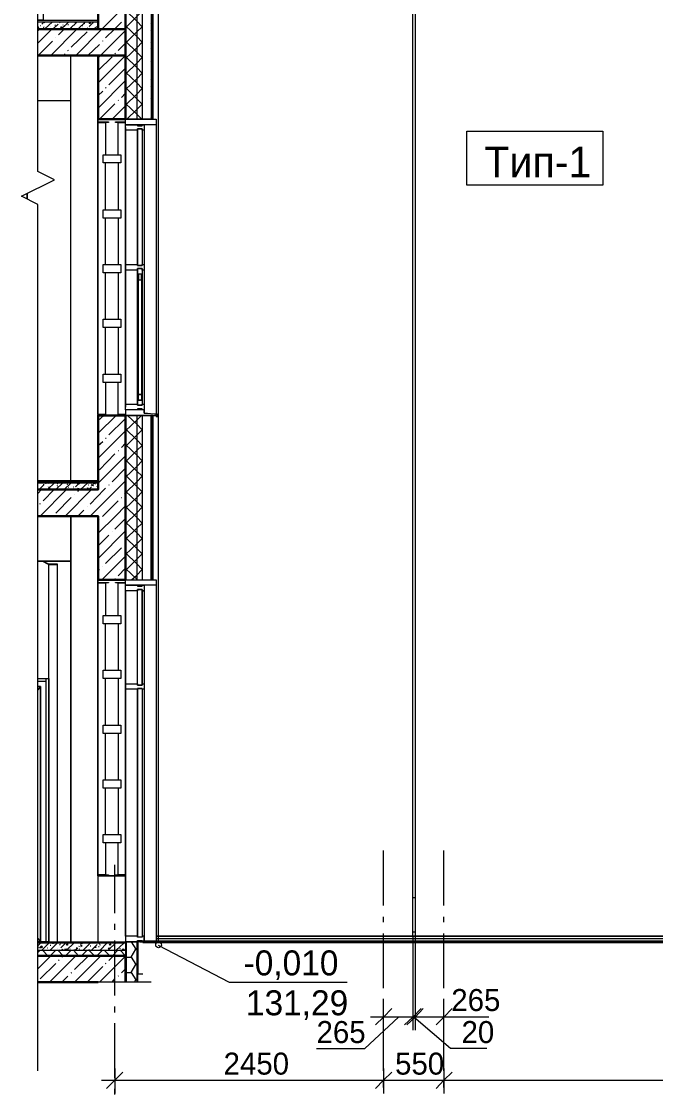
# Model space of a CAD drawing. Header units: millimetres. Extents: x 2294 to 908349, y -83289 to 219220.
# Drawn here: x 318957 to 324921, y -9908 to 197 of the extents above; entities that cross this region are included whole.
import ezdxf

# ---------------------------------------------------------------- set-up
doc = ezdxf.new("R2010")
doc.units = ezdxf.units.MM
doc.layers.add('PDF _Геометрия', color=7, linetype='Continuous')
doc.layers.add('PDF _Текст', color=7, linetype='Continuous')

msp = doc.modelspace()

# ---------------------------------------------------------------- linework, layer by layer
at = {"layer": 'PDF _Геометрия', "lineweight": 9}
for points in [[(319110.2107677574, -9685.136319403187), (319110.2107677574, -1527.779004248441), (318957.2056733074, -1449.090670013451), (319267.5874362292, -1296.085575704114), (319110.2107677574, -1217.397241469123), (319110.2107677574, 6939.96007373312)], [(357304.6538880302, 5785.864504983067), (357304.6538880302, -8417.379823509254), (372237.9510953019, -8417.379823509254), (372237.9510953019, 5785.864504983067), (372237.9510953019, -8417.379823509254), (372259.8089658695, -8417.379823509254), (320224.9621693904, -8417.379823509254), (322638.071085714, -8417.379823509254), (322638.071085714, 5785.864504983067)], [(320246.8200399599, -8469.838712967583), (320246.8200399599, 5790.23607914371)], [(322659.9289562816, 5785.864504983067), (322659.9289562816, -8417.379823509254), (357282.7960174608, -8417.379823509254), (357282.7960174608, 5785.864504983067)], [(319936.4382772262, -8054.539171176613), (319936.4382772262, -5060.010896364809), (319936.4382772262, -3512.473656486371), (319678.5154037646, -3512.473656486371), (319678.5154037646, -723.4093654431636), (319936.4382772262, -723.4093654431636), (319936.4382772262, 824.1278744352749), (320041.3560561447, 824.1278744352749), (320093.814945698, 824.1278744352749), (320176.8748539521, 824.1278744352749), (320176.8748539521, -723.4093654431636), (320194.3611505015, -723.4093654431636), (320194.3611505015, 824.1278744352749), (320176.8748539521, 824.1278744352749), (320176.8748539521, -723.4093654431636), (320093.814945698, -723.4093654431636), (320041.3560561447, -723.4093654431636), (319936.4382772262, -723.4093654431636)], [(320041.3560561447, 824.1278744352749), (320041.3560561447, -723.4093654431636)], [(320093.814945698, 824.1278744352749), (320093.814945698, -723.4093654431636)], [(319110.2107677574, 413.199906758382), (319162.6696573107, 413.199906758382), (319162.6696573107, 207.7359229432186), (319110.2107677574, 207.7359229432186), (319162.6696573107, 207.7359229432186), (319110.2107677574, 207.7359229432186), (319678.5154037646, 207.7359229432186), (319678.5154037646, 198.9927746684989), (319678.5154037646, 190.2496264412766), (319678.5154037646, 129.0475887082284)], [(319678.5154037646, 190.2496264412766), (319110.2107677574, 190.2496264412766)], [(319110.2107677574, 129.0475887082284), (319678.5154037646, 129.0475887082284), (319678.5154037646, 124.6760145941516), (319110.2107677574, 124.6760145941516)], [(319110.2107677574, -548.5464005178073), (319420.5925304911, -548.5464005178073), (319420.5925304911, -124.503710452118), (319110.2107677574, -124.503710452118)], [(319420.5925304911, -4128.865607979358), (319420.5925304911, -124.503710452118)], [(319678.5154037646, -124.503710452118), (319473.0514200444, -124.503710452118)], [(319678.5154037646, -749.6388101723278), (319674.1438297445, -749.6388101723278), (319774.6900345481, -749.6388101723278), (319774.6900345481, -754.0103843329707), (319674.1438297445, -754.0103843329707), (319674.1438297445, -749.6388101723278), (319674.1438297445, -723.4093654431636), (319678.5154037646, -723.4093654431636)], [(319748.4605898673, -3202.091893659555), (319748.4605898673, -3503.730508211651), (319674.1438297445, -3503.730508211651), (319674.1438297445, -754.0103843329707), (319748.4605898673, -754.0103843329707), (319748.4605898673, -1060.020572999143)], [(319866.4930911253, -1060.020572999143), (319866.4930911253, -754.0103843329707), (319936.4382772262, -754.0103843329707), (319840.2636464427, -754.0103843329707), (319840.2636464427, -749.6388101723278), (319936.4382772262, -749.6388101723278)], [(320111.3012420575, -802.0976996781537), (320111.3012420575, -2117.941510964767), (320111.3012420575, -3460.014767028042), (320093.814945698, -3460.014767028042), (320050.099204371, -3460.014767028042), (319936.4382772262, -3460.014767028042), (319936.4382772262, -2117.941510964767), (319936.4382772262, -802.0976996781537), (319936.4382772262, -2117.941510964767), (319936.4382772262, -3433.78532225138)], [(320224.9621693904, -723.4093654431636), (320224.9621693904, -802.0976996781537), (320224.9621693904, -2117.941510964767), (320224.9621693904, -3433.78532225138), (320224.9621693904, -3499.358934098505)], [(320050.099204371, -828.327144407318), (320050.099204371, -2091.712066235603)], [(320093.814945698, -828.327144407318), (320093.814945698, -2091.712066235603)], [(319748.4605898673, -1575.866319593624), (319748.4605898673, -1134.33733307349)], [(319866.4930911253, -1134.33733307349), (319866.4930911253, -1575.866319593624)], [(319748.4605898673, -2091.712066235603), (319748.4605898673, -1654.554653828614)], [(319866.4930911253, -1654.554653828614), (319866.4930911253, -2091.712066235603)], [(319748.4605898673, -2607.557812830084), (319748.4605898673, -2170.400400470593)], [(319866.4930911253, -2170.400400470593), (319866.4930911253, -2607.557812830084)], [(320050.099204371, -2144.170955693931), (320050.099204371, -3407.555877522216)], [(320085.0717972799, -2183.515122811892), (320093.814945698, -2183.515122811892), (320050.099204371, -2183.515122811892), (320058.8423525991, -2183.515122811892)], [(320093.814945698, -2144.170955693931), (320093.814945698, -3407.555877522216)], [(319748.4605898673, -3123.403559424565), (319748.4605898673, -2686.246147065074)], [(319866.4930911253, -2686.246147065074), (319866.4930911253, -3123.403559424565)], [(319936.4382772262, -3503.730508211651), (319866.4930911253, -3503.730508211651), (319866.4930911253, -3202.091893659555)], [(320058.8423525991, -3368.211710404255), (320050.099204371, -3368.211710404255), (320093.814945698, -3368.211710404255), (320085.0717972799, -3368.211710404255)], [(319678.5154037646, -5086.240341093973), (319674.1438297445, -5086.240341093973), (319774.6900345481, -5086.240341093973), (319774.6900345481, -5090.61191520805), (319674.1438297445, -5090.61191520805), (319674.1438297445, -5086.240341093973), (319674.1438297445, -5060.010896364809), (319678.5154037646, -5060.010896364809), (319936.4382772262, -5060.010896364809), (320041.3560561447, -5060.010896364809), (320093.814945698, -5060.010896364809), (320176.8748539521, -5060.010896364809), (320176.8748539521, -3512.473656486371), (320093.814945698, -3512.473656486371), (320041.3560561447, -3512.473656486371), (319936.4382772262, -3512.473656486371), (320224.9621693904, -3512.473656486371), (320224.9621693904, -3503.730508211651)], [(319936.4382772262, -3460.014767028042), (319936.4382772262, -3512.473656486371)], [(320041.3560561447, -3512.473656486371), (320041.3560561447, -5060.010896364809)], [(320093.814945698, -3512.473656486371), (320093.814945698, -5060.010896364809)], [(320111.3012420575, -3490.615785871283), (320111.3012420575, -3490.615785871283)], [(319678.5154037646, -4146.351904433803), (319678.5154037646, -4137.60875620658), (319678.5154037646, -4128.865607979358), (319110.2107677574, -4128.865607979358)], [(319678.5154037646, -4137.60875620658), (319110.2107677574, -4137.60875620658)], [(319110.2107677574, -4146.351904433803), (319678.5154037646, -4146.351904433803), (319678.5154037646, -4211.925516280928), (319110.2107677574, -4211.925516280928)], [(319420.5925304911, -4461.105241327197), (319420.5925304911, -8469.838712967583), (319420.5925304911, -4885.147931392887), (319110.2107677574, -4885.147931392887), (319158.2980831026, -4885.147931392887), (319210.7569725609, -4911.377376122051), (319293.816881005, -4911.377376122051), (319293.816881005, -4915.748950236128), (319210.7569725609, -4915.748950236128), (319158.2980831026, -4889.519505506032), (319110.2107677574, -4889.519505506032)], [(319110.2107677574, -4885.147931392887), (319420.5925304911, -4885.147931392887), (319420.5925304911, -4461.105241327197), (319110.2107677574, -4461.105241327197)], [(319678.5154037646, -4461.105241327197), (319473.0514200444, -4461.105241327197)], [(322659.9289562816, -4697.170244032168), (322659.9289562816, -8054.539171176613), (322638.071085714, -8054.539171176613)], [(319215.1285467709, -8469.838712967583), (319215.1285467709, -4915.748950236128), (319293.816881005, -4915.748950236128), (319293.816881005, -8469.838712967583)], [(319748.4605898673, -7538.693424582132), (319748.4605898673, -7840.332039134228), (319674.1438297445, -7840.332039134228), (319674.1438297445, -5090.61191520805), (319748.4605898673, -5090.61191520805), (319748.4605898673, -5396.622103873291)], [(319936.4382772262, -5304.819047250436), (319936.4382772262, -7849.07518736145), (319678.5154037646, -7849.07518736145), (319678.5154037646, -5060.010896364809)], [(319678.5154037646, -8469.838712967583), (319678.5154037646, -7849.07518736145), (319936.4382772262, -7849.07518736145), (319936.4382772262, -8417.379823509254), (319936.4382772262, -6065.472944824607), (319936.4382772262, -5138.699230552302)], [(319866.4930911253, -5396.622103873291), (319866.4930911253, -5090.61191520805), (319936.4382772262, -5090.61191520805), (319840.2636464427, -5090.61191520805), (319840.2636464427, -5086.240341093973), (319936.4382772262, -5086.240341093973)], [(320176.8748539521, -5060.010896364809), (320176.8748539521, -5060.010896364809)], [(320224.9621693904, -5060.010896364809), (320224.9621693904, -5138.699230552302), (320224.9621693904, -6065.472944824607), (320224.9621693904, -8469.838712967583)], [(320050.099204371, -6039.243500095443), (320050.099204371, -5164.928675328963), (319936.4382772262, -5164.928675328963), (319936.4382772262, -6065.472944824607), (319936.4382772262, -8417.379823509254)], [(320093.814945698, -6039.243500095443), (320093.814945698, -5164.928675328963), (320111.3012420575, -5164.928675328963), (320111.3012420575, -6065.472944824607), (320111.3012420575, -8469.838712967583)], [(319748.4605898673, -5912.46785051527), (319748.4605898673, -5475.310438109213)], [(319866.4930911253, -5475.310438109213), (319866.4930911253, -5912.46785051527)], [(319110.2107677574, -5991.15618475026), (319215.1285467709, -5991.15618475026), (319215.1285467709, -8469.838712967583), (319110.2107677574, -8469.838712967583), (319936.4382772262, -8469.838712967583), (319936.4382772262, -8474.21028708166), (319936.4382772262, -8482.953435355448), (319936.4382772262, -8548.527047202573)], [(319110.2107677574, -8439.237694077776), (319136.440212535, -8469.838712967583), (319136.440212535, -6065.472944824607), (319110.2107677574, -6065.472944824607), (319136.440212535, -6065.472944824607), (319136.440212535, -8469.838712967583), (319188.8991019933, -8469.838712967583), (319188.8991019933, -6017.385629480355), (319110.2107677574, -6017.385629480355)], [(319748.4605898673, -6428.313597109751), (319748.4605898673, -5991.15618475026)], [(319866.4930911253, -5991.15618475026), (319866.4930911253, -6428.313597109751)], [(319136.440212535, -6065.472944824607), (319110.2107677574, -6096.073963715346)], [(320050.099204371, -6091.702389553771), (320050.099204371, -8417.379823509254)], [(320093.814945698, -6091.702389553771), (320093.814945698, -8417.379823509254)], [(319748.4605898673, -6944.159343705163), (319748.4605898673, -6507.001931345672)], [(319866.4930911253, -6507.001931345672), (319866.4930911253, -6944.159343705163)], [(319748.4605898673, -7460.005090347142), (319748.4605898673, -7022.847677940154)], [(319866.4930911253, -7022.847677940154), (319866.4930911253, -7460.005090347142)], [(319936.4382772262, -7849.07518736145), (319840.2636464427, -7849.07518736145), (319840.2636464427, -7840.332039134228), (319936.4382772262, -7840.332039134228), (319866.4930911253, -7840.332039134228), (319866.4930911253, -7538.693424582132)], [(322362.6619159861, -8128.855931297527), (322362.6619159861, -7608.638610542403)], [(322930.9665519914, -8128.855931297527), (322930.9665519914, -7608.638610542403)], [(319835.8920722345, -8198.801117258728), (319835.8920722345, -7744.157408397296)], [(322362.6619159861, -8286.232599768438), (322362.6619159861, -8233.773710262612)], [(322930.9665519914, -8286.232599768438), (322930.9665519914, -8233.773710262612)], [(319835.8920722345, -8356.177785728709), (319835.8920722345, -8299.347322156304)], [(322659.9289562816, -8378.035656391294), (322638.071085714, -8378.035656391294)], [(319936.4382772262, -8474.21028708166), (319110.2107677574, -8474.21028708166)], [(319936.4382772262, -8482.953435355448), (319110.2107677574, -8482.953435355448)], [(319835.8920722345, -8976.941311334842), (319835.8920722345, -8456.723990579718)], [(320071.9570749404, -8469.838712967583), (320098.1865197162, -8469.838712967583), (320093.814945698, -8469.838712967583), (320050.099204371, -8469.838712967583), (320041.3560561447, -8469.838712967583), (319940.8098512462, -8469.838712967583), (319936.4382772262, -8469.838712967583), (319936.4382772262, -8850.165661754669)], [(319940.8098512462, -8469.838712967583), (319940.8098512462, -8850.165661754669)], [(320041.3560561447, -8469.838712967583), (320041.3560561447, -8850.165661754669)], [(320098.1865197162, -8775.848901633755), (320054.4707785791, -8775.848901633755), (320054.4707785791, -8469.838712967583), (320050.099204371, -8469.838712967583), (320050.099204371, -8850.165661754669)], [(320224.9621693904, -8439.237694077776), (372259.8089658695, -8439.237694077776)], [(322362.6619159861, -8906.996125327074), (322362.6619159861, -8391.150378732593)], [(322638.071085714, -8417.379823509254), (322638.071085714, -9178.033721035928), (322638.071085714, -9300.437796502956)], [(322659.9289562816, -8417.379823509254), (322659.9289562816, -9178.033721035928), (322659.9289562816, -9300.437796502956)], [(322930.9665519914, -8906.996125327074), (322930.9665519914, -8391.150378732593)], [(319110.2107677574, -8548.527047202573), (319936.4382772262, -8548.527047202573), (319936.4382772262, -8600.9859367084), (319110.2107677574, -8600.9859367084)], [(320242.4484657517, -8500.439731810824), (320911.2993067487, -8850.165661754669)], [(320176.8748539521, -8850.165661754669), (319110.2107677574, -8850.165661754669)], [(322021.6791342685, -8854.537235868745), (320911.2993067487, -8854.537235868745)], [(319835.8920722345, -9134.317979804822), (319835.8920722345, -9077.48751618585)], [(322362.6619159861, -9064.372793797054), (322362.6619159861, -9007.542330224649)], [(322362.6619159861, -9287.32307411416), (322362.6619159861, -9178.033721035928), (322362.6619159861, -9051.25807140919)], [(322930.9665519914, -9064.372793797054), (322930.9665519914, -9007.542330224649)], [(322930.9665519914, -9287.32307411416), (322930.9665519914, -9178.033721035928), (322930.9665519914, -9051.25807140919)], [(321733.1552421043, -9475.300761474879), (322187.7989509667, -9475.300761474879), (322502.5522879066, -9178.033721035928)], [(323057.7422016656, -9178.033721035928), (322659.9289562816, -9178.033721035928), (322638.071085714, -9178.033721035928), (322240.257840425, -9178.033721035928)], [(322362.6619159861, -9685.136319403187), (322362.6619159861, -9169.29057276214)], [(323333.1513714886, -9475.300761474879), (322992.168589771, -9475.300761474879), (322646.8142339403, -9178.033721035928)], [(323355.0092420562, -9178.033721035928), (322900.3655331957, -9178.033721035928), (322795.447754184, -9178.033721035928)], [(322930.9665519914, -9685.136319403187), (322930.9665519914, -9169.29057276214)], [(319835.8920722345, -9750.709931250312), (319835.8920722345, -9234.864184608334)], [(319835.8920722345, -9663.2784487881), (319835.8920722345, -9772.567801866331), (319835.8920722345, -9899.34345149307)], [(322362.6619159861, -9663.2784487881), (322362.6619159861, -9772.567801866331), (322362.6619159861, -9899.34345149307)], [(322930.9665519914, -9663.2784487881), (322930.9665519914, -9772.567801866331), (322930.9665519914, -9899.34345149307)], [(319709.1164227484, -9772.567801866331), (322362.6619159861, -9772.567801866331), (322930.9665519914, -9772.567801866331), (357007.3868476397, -9772.567801866331), (357575.6914838331, -9772.567801866331), (372775.6547126065, -9772.567801866331)], [(322362.6619159861, -9842.512987874099), (322362.6619159861, -9785.682524254196)], [(322930.9665519914, -9842.512987874099), (322930.9665519914, -9785.682524254196)], [(319835.8920722345, -9908.086599720293), (319835.8920722345, -9855.627710214467)]]:
    msp.add_lwpolyline(points, dxfattribs=at)
at = {"layer": 'PDF _Геометрия', "lineweight": 30}
for points in [[(319678.5154037646, 824.1278744352749), (319678.5154037646, 124.6760145941516), (319936.4382772262, 124.6760145941516), (319936.4382772262, 824.1278744352749)], [(319936.4382772262, -124.503710452118), (319936.4382772262, -723.4093654431636), (319678.5154037646, -723.4093654431636), (319678.5154037646, -124.503710452118)]]:
    msp.add_lwpolyline(points, close=True, dxfattribs=at)
at = {"layer": 'PDF _Геометрия', "lineweight": 9}
for points in [[(320194.3611505015, -723.4093654431636), (320194.3611505015, 824.1278744352749)], [(320093.814945698, -815.2124220185215), (320093.814945698, -2100.455214462825), (320050.099204371, -2100.455214462825), (320050.099204371, -815.2124220185215)], [(323145.1736840329, -837.0702926820377), (324426.044902364, -837.0702926820377), (324426.044902364, -1344.172891049297), (323145.1736840329, -1344.172891049297)], [(319892.722535901, -1134.33733307349), (319726.6027192979, -1134.33733307349), (319726.6027192979, -1060.020572999143), (319892.722535901, -1060.020572999143)], [(319009.6645628607, -1427.232799397432), (319009.6645628607, -1475.320114742615)], [(319892.722535901, -1654.554653828614), (319726.6027192979, -1654.554653828614), (319726.6027192979, -1575.866319593624), (319892.722535901, -1575.866319593624)], [(319892.722535901, -2170.400400470593), (319726.6027192979, -2170.400400470593), (319726.6027192979, -2091.712066235603), (319892.722535901, -2091.712066235603)], [(320093.814945698, -3368.211710404255), (320093.814945698, -3416.299025749438), (320050.099204371, -3416.299025749438), (320050.099204371, -3368.211710404255), (320050.099204371, -2183.515122811892), (320050.099204371, -2131.056233352632), (320093.814945698, -2131.056233352632), (320093.814945698, -2183.515122811892)], [(320085.0717972799, -2235.974012317718), (320085.0717972799, -3315.752820898429), (320058.8423525991, -3315.752820898429), (320058.8423525991, -2235.974012317718)], [(319892.722535901, -2686.246147065074), (319726.6027192979, -2686.246147065074), (319726.6027192979, -2607.557812830084), (319892.722535901, -2607.557812830084)], [(319892.722535901, -3202.091893659555), (319726.6027192979, -3202.091893659555), (319726.6027192979, -3123.403559424565), (319892.722535901, -3123.403559424565)], [(320111.3012420575, -3460.014767028042), (320111.3012420575, -3490.615785871283)], [(320111.3012420575, -3490.615785871283), (320233.7053176186, -3499.358934098505), (320233.7053176186, -3525.588378875167), (320233.7053176186, -3503.730508211651)], [(320176.8748539521, -5060.010896364809), (320194.3611505015, -5060.010896364809), (320194.3611505015, -3512.473656486371), (320176.8748539521, -3512.473656486371)], [(320194.3611505015, -5060.010896364809), (320194.3611505015, -3512.473656486371)], [(320224.9621693904, -3521.216804713593), (320229.3337434104, -3525.588378875167), (320233.7053176186, -3525.588378875167), (320229.3337434104, -3525.588378875167)], [(320093.814945698, -5151.813952941098), (320093.814945698, -6052.358222436742), (320050.099204371, -6052.358222436742), (320050.099204371, -5151.813952941098)], [(319892.722535901, -5475.310438109213), (319726.6027192979, -5475.310438109213), (319726.6027192979, -5396.622103873291), (319892.722535901, -5396.622103873291)], [(319892.722535901, -5991.15618475026), (319726.6027192979, -5991.15618475026), (319726.6027192979, -5912.46785051527), (319892.722535901, -5912.46785051527)], [(319188.8991019933, -8469.838712967583), (319188.8991019933, -5991.15618475026), (319215.1285467709, -5991.15618475026), (319215.1285467709, -8469.838712967583)], [(320093.814945698, -6082.959241326549), (320093.814945698, -8426.122971736477), (320050.099204371, -8426.122971736477), (320050.099204371, -6082.959241326549)], [(319892.722535901, -6507.001931345672), (319726.6027192979, -6507.001931345672), (319726.6027192979, -6428.313597109751), (319892.722535901, -6428.313597109751)], [(319892.722535901, -7022.847677940154), (319726.6027192979, -7022.847677940154), (319726.6027192979, -6944.159343705163), (319892.722535901, -6944.159343705163)], [(319892.722535901, -7538.693424582132), (319726.6027192979, -7538.693424582132), (319726.6027192979, -7460.005090347142), (319892.722535901, -7460.005090347142)], [(319774.6900345481, -7849.07518736145), (319674.1438297445, -7849.07518736145), (319674.1438297445, -7840.332039134228), (319774.6900345481, -7840.332039134228)], [(320246.8200399599, -8417.379823509254), (372237.9510953019, -8417.379823509254)]]:
    msp.add_lwpolyline(points, close=True, dxfattribs=at)
at = {"layer": 'PDF _Геометрия', "color": 250, "lineweight": 9, "true_color": 0x1d1d1d}
for points in [[(319936.4382772262, 137.7907369820168), (320041.3560561447, 242.7085159471026), (320093.814945698, 295.1674054054311), (320041.3560561447, 347.626294911257), (319936.4382772262, 448.1724997622659)], [(319468.6798458362, -124.503710452118), (319713.4879968634, 124.6760145941516), (319936.4382772262, 347.626294911257)], [(319866.4930911253, -76.41639510693494), (319936.4382772262, -6.471209146664478), (320041.3560561447, 98.4465698649874), (320093.814945698, 146.5338852101704), (320041.3560561447, 198.9927746684989), (319936.4382772262, 303.9105536801508)], [(319110.2107677574, 137.7907369820168), (319118.9539159855, 146.5338852101704)], [(319110.2107677574, -6.471209146664478), (319241.3579915466, 124.6760145941516), (319236.9864173385, 129.0475887082284)], [(319110.2107677574, 111.5612922062865), (319127.6970642137, 124.6760145941516)], [(319114.5823417774, 133.4191628213739), (319118.9539159855, 133.4191628213739)], [(319132.0686383268, 159.6486075505381), (319136.440212535, 159.6486075505381)], [(319149.5549348763, 172.7633299393347), (319167.0412313307, 190.2496264412766)], [(319153.9265088944, 129.0475887082284), (319158.2980831026, 129.0475887082284)], [(319162.6696573107, 137.7907369820168), (319167.0412313307, 137.7907369820168)], [(319167.0412313307, 146.5338852101704), (319167.0412313307, 142.1623110960936)], [(319171.4128054439, 185.8780523271998), (319175.784379652, 190.2496264412766)], [(319180.155953672, 129.0475887082284), (319245.7295655648, 190.2496264412766)], [(319193.2706760133, 124.6760145941516), (319197.6422502215, 129.0475887082284)], [(319232.6148431303, 146.5338852101704), (319232.6148431303, 146.5338852101704)], [(319232.6148431303, -124.503710452118), (319477.4229941575, 124.6760145941516)], [(319258.8442879061, 129.0475887082284), (319302.5600292331, 172.7633299393347)], [(319263.2158621142, 137.7907369820168), (319267.5874362292, 142.1623110960936)], [(319271.9590102474, 164.0201817121124), (319276.3305844555, 159.6486075505381)], [(319306.9316033463, 72.2171250883257), (319359.3904928046, 124.6760145941516)], [(319315.6747515725, 185.8780523271998), (319320.0463256876, 190.2496264412766)], [(319337.532622142, 129.0475887082284), (319398.7346599216, 190.2496264412766)], [(319337.532622142, 124.6760145941516), (319341.9041962551, 129.0475887082284)], [(319346.2757704633, 164.0201817121124), (319350.6473444833, 164.0201817121124)], [(319359.3904928046, 150.9054593233159), (319363.7620668227, 155.2770334839588)], [(319381.2483633722, 181.5064782140544), (319381.2483633722, 181.5064782140544)], [(319385.6199375803, 124.6760145941516), (319381.2483633722, 129.0475887082284)], [(319394.3630858085, 168.3917558252579), (319398.7346599216, 168.3917558252579)], [(319416.2209563761, 129.0475887082284), (319477.4229941575, 190.2496264412766)], [(319424.9641046992, 142.1623110960936), (319424.9641046992, 137.7907369820168)], [(319451.1935494749, 164.0201817121124), (319455.5651234949, 164.0201817121124)], [(319473.0514200444, 190.2496264412766), (319459.9366976081, 190.2496264412766), (319464.3082718162, 190.2496264412766)], [(319464.3082718162, 177.1349040999776), (319464.3082718162, 177.1349040999776)], [(319473.0514200444, 190.2496264412766), (319473.0514200444, 190.2496264412766)], [(319481.7945681757, 124.6760145941516), (319490.537716592, 129.0475887082284)], [(319494.909290612, 129.0475887082284), (319556.1113283916, 190.2496264412766)], [(319534.253457729, 124.6760145941516), (319525.5103095027, 129.0475887082284)], [(319529.8818837109, 159.6486075505381), (319534.253457729, 159.6486075505381)], [(319547.3681800703, 177.1349040999776), (319551.7397542784, 181.5064782140544)], [(319577.969198961, 137.7907369820168), (319582.3407731692, 137.7907369820168)], [(319586.7123471873, 129.0475887082284), (319599.8270695286, 133.4191628213739), (319599.8270695286, 129.0475887082284)], [(319595.4554955105, 150.9054593233159), (319634.7996626275, 190.2496264412766)], [(319630.4280885144, 124.6760145941516), (319634.7996626275, 129.0475887082284)], [(319639.1712366457, 177.1349040999776), (319639.1712366457, 177.1349040999776)], [(319639.1712366457, 129.0475887082284), (319643.5428108557, 133.4191628213739)], [(319643.5428108557, 190.2496264412766), (319643.5428108557, 190.2496264412766)], [(319647.9143850638, 129.0475887082284), (319678.5154037646, 159.6486075505381)], [(319647.9143850638, 133.4191628213739), (319647.9143850638, 137.7907369820168)], [(319678.5154037646, 124.6760145941516), (319674.1438297445, 129.0475887082284)], [(319678.5154037646, -146.3615810681367), (319700.3732745221, -124.503710452118), (319936.4382772262, 111.5612922062865)], [(319748.4605898673, 41.61610624508467), (319831.5204982145, 124.6760145941516), (319897.0941101091, 190.2496264412766)], [(319936.4382772262, -150.7331552287797), (320041.3560561447, -50.1869503777707), (320093.814945698, 2.271939128055237), (320041.3560561447, 54.73082858638372), (319936.4382772262, 155.2770334839588)], [(320176.8748539521, 172.7633299393347), (320194.3611505015, 194.6212006019196)], [(320176.8748539521, 111.5612922062865), (320194.3611505015, 133.4191628213739)], [(319114.5823417774, -124.503710452118), (319250.1011396798, 11.01508740277495)], [(319280.7021586637, 41.61610624508467), (319280.7021586637, 41.61610624508467)], [(319424.9641046992, -45.81537626462523), (319573.5976248479, 98.4465698649874)], [(319722.2311450897, 11.01508740277495), (319722.2311450897, 15.38666146842297)], [(319936.4382772262, -299.3666754240403), (320041.3560561447, -194.4488964598859), (320093.814945698, -141.9900070015574), (320041.3560561447, -93.90269160887692), (319936.4382772262, 11.01508740277495)], [(320176.8748539521, -6.471209146664478), (320194.3611505015, 15.38666146842297)], [(319394.3630858085, -76.41639510693494), (319398.7346599216, -72.04482099378947)], [(319582.3407731692, -124.503710452118), (319691.630126199, -19.58593148796353)], [(320176.8748539521, -63.30167276656721), (320194.3611505015, -41.44380210305098)], [(319350.6473444833, -124.503710452118), (319368.1336410327, -107.017413950176)], [(319678.5154037646, -382.4265837731073), (319936.4382772262, -124.503710452118)], [(319678.5154037646, -264.3940824201563), (319809.6626275519, -137.6184328399831)], [(319835.8920722345, -107.017413950176), (319840.2636464427, -102.6458398835966)], [(319936.4382772262, -443.6286215061555), (320041.3560561447, -343.0824166551465), (320093.814945698, -290.6235271493206), (320041.3560561447, -238.1646376909921), (319936.4382772262, -133.2468587268377)], [(320176.8748539521, -181.3341740720207), (320194.3611505015, -159.4763034560019)], [(319779.0616087562, -399.9128802750492), (319927.6951288099, -251.2793600322912)], [(319936.4382772262, -592.2621417014161), (320041.3560561447, -487.3443627372617), (320093.814945698, -434.8854732314358), (320041.3560561447, -382.4265837731073), (319936.4382772262, -281.8803789220983)], [(320176.8748539521, -238.1646376909921), (320194.3611505015, -220.6783411890501)], [(319678.5154037646, -618.4915864780778), (319936.4382772262, -360.5687131570885)], [(320176.8748539521, -356.197139043943), (320194.3611505015, -338.710842542001)], [(320176.8748539521, -417.3991767769912), (320194.3611505015, -395.5413061609725)], [(319678.5154037646, -500.4590851260582), (319722.2311450897, -461.1149180080974)], [(319748.4605898673, -430.5138991648564), (319752.8321639805, -426.1423250042135)], [(319897.0941101091, -517.9453816280002), (319936.4382772262, -478.6012145100394)], [(319949.5529995675, -723.4093654431636), (320041.3560561447, -631.6063088193769), (320093.814945698, -583.5189934741938), (320041.3560561447, -531.0601039683679), (319936.4382772262, -426.1423250042135)], [(319691.630126199, -723.4093654431636), (319835.8920722345, -579.1474193610484)], [(319809.6626275519, -723.4093654431636), (319936.4382772262, -596.6337158629904)], [(319866.4930911253, -548.5464005178073), (319870.8646653334, -544.1748263571644)], [(320089.443371488, -723.4093654431636), (320041.3560561447, -675.3220500979805), (319936.4382772262, -574.7758452469716)], [(320176.8748539521, -535.4316781299422), (320194.3611505015, -513.5738074664259)], [(320176.8748539521, -592.2621417014161), (320194.3611505015, -574.7758452469716)], [(320176.8748539521, -710.294643054367), (320194.3611505015, -688.4367724392796)], [(319927.6951288099, -723.4093654431636), (319936.4382772262, -714.6662172159413)], [(319940.8098512462, -723.4093654431636), (319936.4382772262, -719.0377913290868)], [(319678.5154037646, -3914.658475889475), (319936.4382772262, -3656.735602568486), (320041.3560561447, -3556.189397717477), (320085.0717972799, -3512.473656486371)], [(319678.5154037646, -3678.593473184505), (319849.0067945758, -3512.473656486371)], [(319678.5154037646, -3560.560971831554), (319730.9742933179, -3512.473656486371)], [(319936.4382772262, -3512.473656486371), (319936.4382772262, -3512.473656486371)], [(319936.4382772262, -3805.369122763746), (320041.3560561447, -3700.451343799592), (320093.814945698, -3647.992454293766), (320041.3560561447, -3595.533564835438), (319953.9245735875, -3512.473656486371)], [(320176.8748539521, -3538.703101215535), (320194.3611505015, -3516.845230600447)], [(319779.0616087562, -3696.079769686447), (319927.6951288099, -3551.817823604331)], [(320176.8748539521, -3595.533564835438), (320194.3611505015, -3578.047268333496)], [(319748.4605898673, -3726.680788528756), (319752.8321639805, -3726.680788528756)], [(319936.4382772262, -3949.631068845862), (320041.3560561447, -3844.713289881707), (320093.814945698, -3796.625974536524), (320041.3560561447, -3744.167085030698), (319936.4382772262, -3639.249306066544)], [(320176.8748539521, -3713.566066188389), (320194.3611505015, -3691.70819557237)], [(319678.5154037646, -3796.625974536524), (319722.2311450897, -3757.281807419495)], [(319897.0941101091, -3814.112271038466), (319936.4382772262, -3774.768103921437)], [(319936.4382772262, -4093.893014927977), (320041.3560561447, -3993.346810124465), (320093.814945698, -3940.887920618639), (320041.3560561447, -3888.429031112813), (319936.4382772262, -3787.882826309302)], [(320176.8748539521, -3774.768103921437), (320194.3611505015, -3752.91023325792)], [(319678.5154037646, -4150.723478547879), (319936.4382772262, -3892.800605273456)], [(319691.630126199, -4023.947828967706), (319835.8920722345, -3875.314308771514)], [(319866.4930911253, -3844.713289881707), (319870.8646653334, -3844.713289881707)], [(319936.4382772262, -4242.526535170735), (320041.3560561447, -4137.60875620658), (320093.814945698, -4085.149866700755), (320041.3560561447, -4037.062551355571), (319936.4382772262, -3932.144772391417)], [(320176.8748539521, -3892.800605273456), (320194.3611505015, -3870.942734610871)], [(320176.8748539521, -3949.631068845862), (320194.3611505015, -3927.773198230774)], [(319809.6626275519, -4137.60875620658), (319936.4382772262, -4010.833106626407)], [(319604.1986437368, -4461.105241327197), (319853.378368784, -4211.925516280928), (319936.4382772262, -4128.865607979358)], [(319936.4382772262, -4386.78848125285), (320041.3560561447, -4286.242276401841), (320093.814945698, -4233.783386943513), (320041.3560561447, -4181.324497437687), (319936.4382772262, -4076.406718473532)], [(320176.8748539521, -4067.663570198813), (320194.3611505015, -4045.805699582794)], [(320176.8748539521, -4124.494033817784), (320194.3611505015, -4107.007737315842)], [(319110.2107677574, -4246.898109284812), (319145.1833607613, -4211.925516280928)], [(319123.3254901937, -4211.925516280928), (319171.4128054439, -4163.838200935745)], [(319132.0686383268, -4461.105241327197), (319381.2483633722, -4211.925516280928)], [(319162.6696573107, -4163.838200935745), (319167.0412313307, -4163.838200935745)], [(319162.6696573107, -4316.843295245082), (319263.2158621142, -4211.925516280928)], [(319184.5275278802, -4150.723478547879), (319188.8991019933, -4150.723478547879)], [(319197.6422502215, -4150.723478547879), (319197.6422502215, -4150.723478547879)], [(319202.0138244296, -4211.925516280928), (319267.5874362292, -4146.351904433803)], [(319202.0138244296, -4185.696071551763), (319202.0138244296, -4185.696071551763)], [(319215.1285467709, -4150.723478547879), (319219.500120789, -4146.351904433803)], [(319215.1285467709, -4211.925516280928), (319219.500120789, -4207.553942166851), (319219.500120789, -4211.925516280928)], [(319271.9590102474, -4146.351904433803), (319271.9590102474, -4146.351904433803)], [(319280.7021586637, -4211.925516280928), (319346.2757704633, -4146.351904433803)], [(319285.0737326837, -4207.553942166851), (319285.0737326837, -4207.553942166851)], [(319293.816881005, -4155.095052708522), (319298.188455025, -4155.095052708522)], [(319293.816881005, -4176.95292332361), (319298.188455025, -4172.581349162967)], [(319363.7620668227, -4146.351904433803), (319368.1336410327, -4150.723478547879), (319355.0189186914, -4150.723478547879), (319359.3904928046, -4146.351904433803)], [(319359.3904928046, -4211.925516280928), (319424.9641046992, -4146.351904433803)], [(319368.1336410327, -4461.105241327197), (319617.3133660781, -4211.925516280928)], [(319389.9915116003, -4163.838200935745), (319389.9915116003, -4159.466626821668), (319394.3630858085, -4159.466626821668)], [(319398.7346599216, -4190.067645664909), (319403.1062339416, -4190.067645664909)], [(319446.8219752668, -4185.696071551763), (319451.1935494749, -4185.696071551763)], [(319446.8219752668, -4203.182368053705), (319451.1935494749, -4198.810793939629)], [(319464.3082718162, -4185.696071551763), (319503.6524389333, -4146.351904433803)], [(319481.7945681757, -4150.723478547879), (319486.1661423838, -4146.351904433803)], [(319481.7945681757, -4211.925516280928), (319481.7945681757, -4207.553942166851)], [(319486.1661423838, -4229.41181278287), (319499.2808647251, -4211.925516280928)], [(319490.537716592, -4163.838200935745), (319490.537716592, -4163.838200935745)], [(319512.3955871614, -4211.925516280928), (319582.3407731692, -4146.351904433803)], [(319516.7671612746, -4176.95292332361), (319516.7671612746, -4176.95292332361)], [(319573.5976248479, -4198.810793939629), (319577.969198961, -4194.439219825552)], [(319582.3407731692, -4198.810793939629), (319586.7123471873, -4198.810793939629)], [(319586.7123471873, -4168.209775096388), (319591.0839213955, -4168.209775096388)], [(319591.0839213955, -4211.925516280928), (319617.3133660781, -4185.696071551763)], [(319604.1986437368, -4347.444314134889), (319735.345867431, -4211.925516280928), (319748.4605898673, -4198.810793939629)], [(319630.4280885144, -4146.351904433803), (319630.4280885144, -4146.351904433803)], [(319630.4280885144, -4146.351904433803), (319639.1712366457, -4150.723478547879), (319643.5428108557, -4146.351904433803)], [(319630.4280885144, -4159.466626821668), (319634.7996626275, -4159.466626821668)], [(319630.4280885144, -4172.581349162967), (319634.7996626275, -4172.581349162967)], [(319647.9143850638, -4159.466626821668), (319656.6575331951, -4146.351904433803)], [(319669.7722556314, -4185.696071551763), (319669.7722556314, -4181.324497437687)], [(319669.7722556314, -4211.925516280928), (319678.5154037646, -4203.182368053705)], [(319678.5154037646, -4155.095052708522), (319678.5154037646, -4155.095052708522)], [(319779.0616087562, -4168.209775096388), (319783.4331827762, -4168.209775096388)], [(319936.4382772262, -4535.422001495608), (320041.3560561447, -4430.504222483956), (320093.814945698, -4378.045333025628), (320041.3560561447, -4325.586443519802), (319936.4382772262, -4225.040238668793)], [(320176.8748539521, -4242.526535170735), (320194.3611505015, -4225.040238668793)], [(319132.0686383268, -4347.444314134889), (319132.0686383268, -4343.072740021744)], [(319280.7021586637, -4434.875796598033), (319424.9641046992, -4286.242276401841)], [(319455.5651234949, -4255.641257559531), (319455.5651234949, -4255.641257559531)], [(319722.2311450897, -4465.47681548784), (319722.2311450897, -4461.105241327197), (319866.4930911253, -4316.843295245082)], [(319897.0941101091, -4286.242276401841), (319901.4656841292, -4286.242276401841)], [(319927.6951288099, -4255.641257559531), (319936.4382772262, -4246.898109284812)], [(320176.8748539521, -4303.728572903783), (320194.3611505015, -4281.870702288696)], [(319486.1661423838, -4461.105241327197), (319542.9966060522, -4404.274777754792)], [(319573.5976248479, -4373.673758864054), (319573.5976248479, -4373.673758864054)], [(319678.5154037646, -4622.853483957821), (319840.2636464427, -4461.105241327197), (319936.4382772262, -4364.930610636831)], [(319936.4382772262, -4679.683947577723), (320041.3560561447, -4574.766168613569), (320093.814945698, -4526.678853220888), (320041.3560561447, -4474.219963715062), (319936.4382772262, -4369.302184750908)], [(320176.8748539521, -4421.761074256734), (320194.3611505015, -4399.903203640715)], [(319250.1011396798, -4461.105241327197), (319250.1011396798, -4461.105241327197)], [(319691.630126199, -4491.706260217004), (319691.630126199, -4491.706260217004)], [(319835.8920722345, -4583.509316840791), (319936.4382772262, -4482.963111989782)], [(319936.4382772262, -4823.945893659838), (320041.3560561447, -4723.399688761332), (320093.814945698, -4670.940799303004), (320041.3560561447, -4618.481909797178), (319936.4382772262, -4517.935704993666)], [(320176.8748539521, -4478.591537876637), (320194.3611505015, -4461.105241327197)], [(319678.5154037646, -4858.918486616225), (319936.4382772262, -4600.995613342733)], [(319678.5154037646, -4740.885985310772), (319779.0616087562, -4640.339780459763)], [(319809.6626275519, -4609.738761569955), (319809.6626275519, -4609.738761569955)], [(320176.8748539521, -4596.624039181159), (320194.3611505015, -4579.137742679217)], [(320176.8748539521, -4657.826076915138), (320194.3611505015, -4635.96820629912)], [(319927.6951288099, -4727.771262922906), (319927.6951288099, -4727.771262922906)], [(319936.4382772262, -4972.579413855099), (320041.3560561447, -4867.661634890945), (320093.814945698, -4815.202745385119), (320041.3560561447, -4767.115430039936), (319936.4382772262, -4662.197651075781)], [(319713.4879968634, -5060.010896364809), (319936.4382772262, -4837.060616047704)], [(319748.4605898673, -4907.005802007974), (319897.0941101091, -4758.372281812713)], [(319993.2687407045, -5060.010896364809), (320041.3560561447, -5016.295155086205), (320093.814945698, -4963.836265627877), (320041.3560561447, -4911.377376122051), (319936.4382772262, -4806.459597157896)], [(320176.8748539521, -4775.858578267158), (320194.3611505015, -4754.000707652071)], [(320176.8748539521, -4832.689041887061), (320194.3611505015, -4810.831171271042)], [(319722.2311450897, -4933.23524673807), (319722.2311450897, -4933.23524673807)], [(319866.4930911253, -5025.038303313428), (319936.4382772262, -4950.721543240012)], [(320176.8748539521, -4950.721543240012), (320194.3611505015, -4928.863672623993)], [(319678.5154037646, -4976.950987969176), (319691.630126199, -4963.836265627877)], [(319835.8920722345, -5051.267748090089), (319840.2636464427, -5051.267748090089)], [(320045.7276301628, -5060.010896364809), (320041.3560561447, -5055.639322204166), (319936.4382772262, -4955.093117353157)], [(320176.8748539521, -5011.92358097306), (320194.3611505015, -4990.065710357041)], [(319110.2107677574, -8509.182880085544), (319136.440212535, -8482.953435355448)], [(319149.5549348763, -8548.527047202573), (319215.1285467709, -8482.953435355448)], [(319228.2432691103, -8548.527047202573), (319293.816881005, -8482.953435355448)], [(319258.8442879061, -8482.953435355448), (319258.8442879061, -8487.325009422028), (319250.1011396798, -8487.325009422028), (319250.1011396798, -8482.953435355448)], [(319324.4178998007, -8487.325009422028), (319328.7894739138, -8487.325009422028)], [(319328.7894739138, -8526.669176539988), (319372.5052152409, -8482.953435355448)], [(319381.2483633722, -8548.527047202573), (319451.1935494749, -8482.953435355448)], [(319385.6199375803, -8487.325009422028), (319389.9915116003, -8487.325009422028)], [(319512.3955871614, -8496.068157696747), (319525.5103095027, -8482.953435355448), (319529.8818837109, -8487.325009422028), (319529.8818837109, -8482.953435355448)], [(319538.625031844, -8548.527047202573), (319604.1986437368, -8482.953435355448)], [(319682.8869779727, -8482.953435355448), (319682.8869779727, -8482.953435355448)], [(319687.2585521808, -8487.325009422028), (319691.630126199, -8491.696583583602)], [(319696.001700314, -8548.527047202573), (319761.5753122068, -8482.953435355448)], [(319774.6900345481, -8544.155473089428), (319840.2636464427, -8482.953435355448)], [(319792.1763310975, -8487.325009422028), (319796.5479051175, -8482.953435355448)], [(319849.0067945758, -8548.527047202573), (319918.9519806786, -8482.953435355448)], [(319866.4930911253, -8482.953435355448), (319866.4930911253, -8482.953435355448)], [(319940.8098512462, -8469.838712967583), (319988.8971666864, -8469.838712967583), (320032.6129078215, -8539.783898927853), (320041.3560561447, -8539.783898927853)], [(319110.2107677574, -8522.297602473409), (319114.5823417774, -8517.926028312766), (319110.2107677574, -8531.040750700631)], [(319110.2107677574, -8570.384917818592), (319132.0686383268, -8548.527047202573)], [(319136.440212535, -8513.55445419869), (319136.440212535, -8513.55445419869)], [(319153.9265088944, -8517.926028312766), (319158.2980831026, -8517.926028312766)], [(319206.3853984477, -8600.9859367084), (319153.9265088944, -8548.527047202573)], [(319188.8991019933, -8496.068157696747), (319193.2706760133, -8500.439731810824)], [(319197.6422502215, -8526.669176539988), (319202.0138244296, -8526.669176539988)], [(319228.2432691103, -8500.439731810824), (319232.6148431303, -8500.439731810824)], [(319228.2432691103, -8600.9859367084), (319280.7021586637, -8548.527047202573)], [(319267.5874362292, -8500.439731810824), (319271.9590102474, -8500.439731810824)], [(319298.188455025, -8531.040750700631), (319298.188455025, -8531.040750700631)], [(319337.532622142, -8614.100659049698), (319350.6473444833, -8600.9859367084), (319298.188455025, -8548.527047202573)], [(319315.6747515725, -8496.068157696747), (319320.0463256876, -8496.068157696747)], [(319315.6747515725, -8539.783898927853), (319315.6747515725, -8539.783898927853)], [(319324.4178998007, -8548.527047202573), (319324.4178998007, -8548.527047202573)], [(319333.161048122, -8548.527047202573), (319341.9041962551, -8539.783898927853), (319341.9041962551, -8548.527047202573)], [(319368.1336410327, -8544.155473089428), (319368.1336410327, -8544.155473089428)], [(319372.5052152409, -8600.9859367084), (319424.9641046992, -8548.527047202573)], [(319394.3630858085, -8535.412324814708), (319398.7346599216, -8535.412324814708)], [(319416.2209563761, -8539.783898927853), (319416.2209563761, -8535.412324814708)], [(319494.909290612, -8600.9859367084), (319446.8219752668, -8548.527047202573)], [(319451.1935494749, -8544.155473089428), (319455.5651234949, -8544.155473089428)], [(319459.9366976081, -8548.527047202573), (319486.1661423838, -8526.669176539988)], [(319473.0514200444, -8526.669176539988), (319477.4229941575, -8526.669176539988)], [(319494.909290612, -8539.783898927853), (319494.909290612, -8539.783898927853)], [(319499.2808647251, -8513.55445419869), (319503.6524389333, -8509.182880085544)], [(319499.2808647251, -8535.412324814708), (319503.6524389333, -8535.412324814708)], [(319512.3955871614, -8522.297602473409), (319512.3955871614, -8522.297602473409)], [(319521.1387352946, -8600.9859367084), (319573.5976248479, -8548.527047202573)], [(319569.2260508279, -8526.669176539988), (319569.2260508279, -8526.669176539988)], [(319582.3407731692, -8504.811305971467), (319582.3407731692, -8509.182880085544)], [(319591.0839213955, -8539.783898927853), (319595.4554955105, -8544.155473089428)], [(319643.5428108557, -8600.9859367084), (319591.0839213955, -8548.527047202573)], [(319604.1986437368, -8509.182880085544), (319608.5702179449, -8509.182880085544)], [(319617.3133660781, -8548.527047202573), (319669.7722556314, -8496.068157696747)], [(319639.1712366457, -8548.527047202573), (319643.5428108557, -8548.527047202573)], [(319643.5428108557, -8548.527047202573), (319643.5428108557, -8548.527047202573)], [(319665.4006814233, -8600.9859367084), (319717.8595708816, -8548.527047202573)], [(319682.8869779727, -8513.55445419869), (319687.2585521808, -8513.55445419869)], [(319687.2585521808, -8544.155473089428), (319691.630126199, -8548.527047202573)], [(319696.001700314, -8500.439731810824), (319700.3732745221, -8496.068157696747)], [(319730.9742933179, -8504.811305971467), (319730.9742933179, -8504.811305971467)], [(319787.8047569843, -8600.9859367084), (319735.345867431, -8548.527047202573)], [(319787.8047569843, -8548.527047202573), (319787.8047569843, -8548.527047202573)], [(319792.1763310975, -8548.527047202573), (319792.1763310975, -8544.155473089428)], [(319800.9194793256, -8496.068157696747), (319800.9194793256, -8496.068157696747)], [(319814.0342016669, -8600.9859367084), (319862.1215170103, -8548.527047202573)], [(319883.9793876747, -8535.412324814708), (319888.3509616929, -8531.040750700631)], [(319936.4382772262, -8600.9859367084), (319883.9793876747, -8548.527047202573)], [(319914.5804064686, -8548.527047202573), (319914.5804064686, -8548.527047202573)], [(319927.6951288099, -8548.527047202573), (319932.066703018, -8544.155473089428)], [(319988.8971666864, -8614.100659049698), (320032.6129078215, -8539.783898927853)], [(319110.2107677574, -8723.39001212793), (319232.6148431303, -8600.9859367084)], [(319110.2107677574, -8605.357510774978), (319114.5823417774, -8600.9859367084)], [(319132.0686383268, -8819.564642864862), (319280.7021586637, -8675.302696782746)], [(319219.500120789, -8850.165661754669), (319468.6798458362, -8600.9859367084)], [(319306.9316033463, -8644.701677892008), (319311.3031773644, -8640.33010382636)], [(319455.5651234949, -8850.165661754669), (319704.7448485403, -8600.9859367084)], [(319455.5651234949, -8732.133160402649), (319586.7123471873, -8600.9859367084)], [(319691.630126199, -8850.165661754669), (319936.4382772262, -8605.357510774978)], [(319748.4605898673, -8675.302696782746), (319752.8321639805, -8670.93112266867)], [(319779.0616087562, -8644.701677892008), (319822.7773498932, -8600.9859367084)], [(319940.8098512462, -8614.100659049698), (319988.8971666864, -8614.100659049698), (320032.6129078215, -8684.045845009969), (320041.3560561447, -8684.045845009969)], [(319988.8971666864, -8758.362605131813), (320032.6129078215, -8684.045845009969)], [(319424.9641046992, -8762.734179244959), (319429.3356787174, -8758.362605131813)], [(319573.5976248479, -8850.165661754669), (319722.2311450897, -8701.53214151191)], [(319866.4930911253, -8793.335198135697), (319870.8646653334, -8788.963623974123)], [(319897.0941101091, -8762.734179244959), (319936.4382772262, -8723.39001212793)], [(319940.8098512462, -8758.362605131813), (319988.8971666864, -8758.362605131813), (320032.6129078215, -8828.307791092084), (320041.3560561447, -8828.307791092084)], [(319337.532622142, -8850.165661754669), (319394.3630858085, -8793.335198135697)], [(319809.6626275519, -8850.165661754669), (319835.8920722345, -8819.564642864862)], [(319927.6951288099, -8850.165661754669), (319936.4382772262, -8841.422513479949)], [(320019.4981854802, -8850.165661754669), (320032.6129078215, -8828.307791092084)]]:
    msp.add_lwpolyline(points, dxfattribs=at)
at = {"layer": 'PDF _Геометрия', "lineweight": 30}
for points in [[(319110.2107677574, 124.6760145941516), (319936.4382772262, 124.6760145941516), (319936.4382772262, -124.503710452118), (319110.2107677574, -124.503710452118)], [(319110.2107677574, -4461.105241327197), (319678.5154037646, -4461.105241327197), (319678.5154037646, -5060.010896364809), (319936.4382772262, -5060.010896364809), (319936.4382772262, -4461.105241327197), (319936.4382772262, -4211.925516280928), (319936.4382772262, -3512.473656486371), (319678.5154037646, -3512.473656486371), (319678.5154037646, -4211.925516280928), (319110.2107677574, -4211.925516280928)], [(319936.4382772262, -8850.165661754669), (319936.4382772262, -8600.9859367084), (319110.2107677574, -8600.9859367084)], [(319678.5154037646, -8850.165661754669), (319110.2107677574, -8850.165661754669)]]:
    msp.add_lwpolyline(points, dxfattribs=at)
at = {"layer": 'PDF _Геометрия', "color": 250, "lineweight": 9, "true_color": 0x1d1d1d}
for points in [[(319337.532622142, 146.5338852101704), (319333.161048122, 137.7907369820168), (319324.4178998007, 142.1623110960936)], [(319604.1986437368, 190.2496264412766), (319604.1986437368, 177.1349040999776), (319595.4554955105, 177.1349040999776)], [(319223.8716949972, -4185.696071551763), (319219.500120789, -4198.810793939629), (319210.7569725609, -4190.067645664909)], [(319490.537716592, -4198.810793939629), (319486.1661423838, -4211.925516280928), (319477.4229941575, -4207.553942166851)], [(319494.909290612, -4150.723478547879), (319499.2808647251, -4159.466626821668), (319486.1661423838, -4159.466626821668)], [(319626.0565143062, -4159.466626821668), (319630.4280885144, -4172.581349162967), (319617.3133660781, -4172.581349162967)], [(319389.9915116003, -8487.325009422028), (319389.9915116003, -8500.439731810824), (319381.2483633722, -8500.439731810824)], [(319145.1833607613, -8526.669176539988), (319127.6970642137, -8526.669176539988), (319145.1833607613, -8509.182880085544)], [(319376.876789259, -8535.412324814708), (319376.876789259, -8544.155473089428), (319363.7620668227, -8539.783898927853)], [(319521.1387352946, -8500.439731810824), (319521.1387352946, -8513.55445419869), (319512.3955871614, -8509.182880085544)], [(319652.285959082, -8513.55445419869), (319656.6575331951, -8522.297602473409), (319643.5428108557, -8522.297602473409)], [(319783.4331827762, -8522.297602473409), (319787.8047569843, -8535.412324814708), (319774.6900345481, -8535.412324814708)], [(319796.5479051175, -8491.696583583602), (319792.1763310975, -8500.439731810824), (319783.4331827762, -8496.068157696747)], [(319914.5804064686, -8535.412324814708), (319918.9519806786, -8544.155473089428), (319905.8372582423, -8544.155473089428)]]:
    msp.add_lwpolyline(points, close=True, dxfattribs=at)
at = {"layer": 'PDF _Геометрия', "lineweight": 20}
for points in [[(319936.4382772262, -723.4093654431636), (320224.9621693904, -723.4093654431636), (320224.9621693904, -775.868254901492), (319936.4382772262, -775.868254901492)], [(320050.099204371, -784.6114031762118), (320093.814945698, -784.6114031762118), (320093.814945698, -775.868254901492), (320111.3012420575, -775.868254901492), (320111.3012420575, -828.327144407318), (320093.814945698, -828.327144407318), (320093.814945698, -815.2124220185215), (320050.099204371, -815.2124220185215), (320050.099204371, -828.327144407318), (319936.4382772262, -828.327144407318), (319936.4382772262, -775.868254901492), (320050.099204371, -775.868254901492)], [(320050.099204371, -2100.455214462825), (320093.814945698, -2100.455214462825), (320093.814945698, -2091.712066235603), (320111.3012420575, -2091.712066235603), (320111.3012420575, -2144.170955693931), (320093.814945698, -2144.170955693931), (320093.814945698, -2131.056233352632), (320050.099204371, -2131.056233352632), (320050.099204371, -2144.170955693931), (319936.4382772262, -2144.170955693931), (319936.4382772262, -2091.712066235603), (320050.099204371, -2091.712066235603)], [(320085.0717972799, -2235.974012317718), (320085.0717972799, -2183.515122811892), (320058.8423525991, -2183.515122811892), (320058.8423525991, -2235.974012317718)], [(320085.0717972799, -3368.211710404255), (320058.8423525991, -3368.211710404255), (320058.8423525991, -3315.752820898429), (320085.0717972799, -3315.752820898429)], [(320050.099204371, -3416.299025749438), (320093.814945698, -3416.299025749438), (320093.814945698, -3407.555877522216), (320111.3012420575, -3407.555877522216), (320111.3012420575, -3460.014767028042), (320093.814945698, -3460.014767028042), (320093.814945698, -3451.271618753322), (320050.099204371, -3451.271618753322), (320050.099204371, -3460.014767028042), (319936.4382772262, -3460.014767028042), (319936.4382772262, -3407.555877522216), (320050.099204371, -3407.555877522216)], [(319936.4382772262, -5060.010896364809), (320224.9621693904, -5060.010896364809), (320224.9621693904, -5112.469785823137), (319936.4382772262, -5112.469785823137)], [(320050.099204371, -5121.21293405036), (320093.814945698, -5121.21293405036), (320093.814945698, -5112.469785823137), (320111.3012420575, -5112.469785823137), (320111.3012420575, -5164.928675328963), (320093.814945698, -5164.928675328963), (320093.814945698, -5151.813952941098), (320050.099204371, -5151.813952941098), (320050.099204371, -5164.928675328963), (319936.4382772262, -5164.928675328963), (319936.4382772262, -5112.469785823137), (320050.099204371, -5112.469785823137)], [(320050.099204371, -6052.358222436742), (320093.814945698, -6052.358222436742), (320093.814945698, -6039.243500095443), (320111.3012420575, -6039.243500095443), (320111.3012420575, -6091.702389553771), (320093.814945698, -6091.702389553771), (320093.814945698, -6082.959241326549), (320050.099204371, -6082.959241326549), (320050.099204371, -6091.702389553771), (319936.4382772262, -6091.702389553771), (319936.4382772262, -6039.243500095443), (320050.099204371, -6039.243500095443)], [(320093.814945698, -8417.379823509254), (320093.814945698, -8426.122971736477), (320050.099204371, -8426.122971736477), (320050.099204371, -8417.379823509254), (319936.4382772262, -8417.379823509254), (319936.4382772262, -8469.838712967583), (320050.099204371, -8469.838712967583), (320050.099204371, -8456.723990579718), (320093.814945698, -8456.723990579718), (320093.814945698, -8469.838712967583), (320111.3012420575, -8469.838712967583), (320111.3012420575, -8417.379823509254)]]:
    msp.add_lwpolyline(points, close=True, dxfattribs=at)
at = {"layer": 'PDF _Геометрия', "lineweight": 40}
msp.add_lwpolyline([(400207.2823398786, -8469.838712967583), (320098.1865197162, -8469.838712967583)], dxfattribs=at)
at = {"layer": 'PDF _Геометрия', "lineweight": 18}
for points in [[(322288.3451557702, -9252.350481157773), (322362.6619159861, -9178.033721035928), (322441.3502502202, -9099.345386800938)], [(322559.3827515731, -9252.350481157773), (322638.071085714, -9178.033721035928), (322716.7594199481, -9099.345386800938)], [(322581.2406221407, -9252.350481157773), (322659.9289562816, -9178.033721035928), (322734.2457164025, -9099.345386800938)], [(322856.6497918705, -9252.350481157773), (322930.9665519914, -9178.033721035928), (323009.6548862255, -9099.345386800938)], [(319910.2088324504, -9698.251041791984), (319835.8920722345, -9772.567801866331), (319757.2037379986, -9851.256136101321)], [(322441.3502502202, -9698.251041791984), (322362.6619159861, -9772.567801866331), (322288.3451557702, -9851.256136101321)], [(323009.6548862255, -9698.251041791984), (322930.9665519914, -9772.567801866331), (322856.6497918705, -9851.256136101321)]]:
    msp.add_lwpolyline(points, dxfattribs=at)
at = {"layer": 'PDF _Геометрия', "lineweight": 9}
for points in [[(320220.5905951823, -8500.439731810824), (320220.5905951823, -8482.953435355448), (320229.3337434104, -8474.21028708166), (320246.8200399599, -8474.21028708166)], [(320220.5905951823, -8500.439731810824), (320220.5905951823, -8482.953435355448), (320229.3337434104, -8474.21028708166), (320246.8200399599, -8474.21028708166)], [(320246.8200399599, -8474.21028708166), (320259.9347622993, -8474.21028708166), (320273.0494847356, -8482.953435355448), (320273.0494847356, -8500.439731810824)], [(320246.8200399599, -8474.21028708166), (320259.9347622993, -8474.21028708166), (320273.0494847356, -8482.953435355448), (320273.0494847356, -8500.439731810824)], [(320246.8200399599, -8526.669176539988), (320229.3337434104, -8526.669176539988), (320220.5905951823, -8513.55445419869), (320220.5905951823, -8500.439731810824)], [(320246.8200399599, -8526.669176539988), (320229.3337434104, -8526.669176539988), (320220.5905951823, -8513.55445419869), (320220.5905951823, -8500.439731810824)], [(320273.0494847356, -8500.439731810824), (320273.0494847356, -8513.55445419869), (320259.9347622993, -8526.669176539988), (320246.8200399599, -8526.669176539988)], [(320273.0494847356, -8500.439731810824), (320273.0494847356, -8513.55445419869), (320259.9347622993, -8526.669176539988), (320246.8200399599, -8526.669176539988)]]:
    msp.add_open_spline(points, degree=3, dxfattribs=at)

# ---------------------------------------------------------------- texts
at = {"layer": 'PDF _Текст', "attachment_point": 4, "style": ''}
for s, insert, char_height in [('Тип-1', (323310.946087247, -1125.566113837645), 289.4502280538725), ('-0,010', (321046.5212744141, -8690.22035650129), 235.2868864584291), ('131,29', (321068.3788671012, -9066.165169781656), 235.2868864584291), ('265', (323000.5718285462, -9019.521149268956), 206.9677557538443), ('265', (321732.8403464428, -9321.15392726718), 206.9677557538443), ('20', (323096.7436800415, -9321.15392726718), 206.9677557538443), ('2450', (320858.5477560351, -9618.415409032837), 206.9677557538443), ('550', (322471.621642981, -9618.415409032837), 206.9677557538443)]:
    msp.add_mtext(s, dxfattribs=dict(at, insert=insert, char_height=char_height))

doc.saveas('drawing.dxf')
